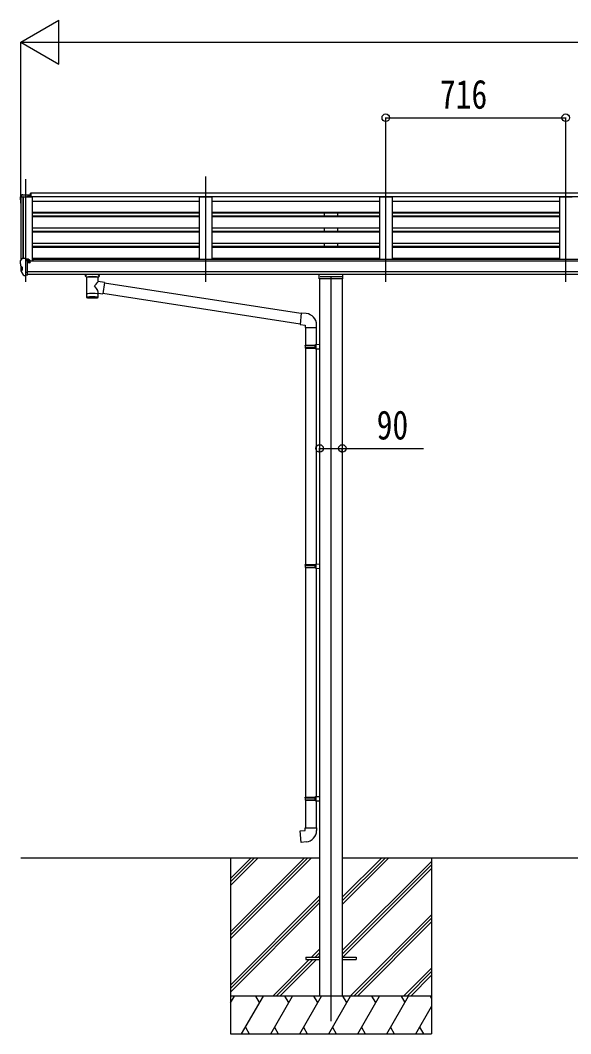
# Model space of a CAD drawing. Units: millimetres, scale not verified. Extents: x -14718 to 14718, y -10395 to 10395.
# Drawn here: x -3503 to -1313, y -6038 to -2007 of the extents above; entities that cross this region are included whole.
import ezdxf
from ezdxf.enums import TextEntityAlignment as Align

# ---------------------------------------------------------------- set-up
doc = ezdxf.new("R2010")
doc.units = ezdxf.units.MM
doc.header["$LTSCALE"] = 50
for name, color, linetype in [('0-3_YKK_12', 2, 'Continuous'), ('0-4_YKK_13', 4, 'Continuous'), ('0-5_YKK_A1', 4, 'Continuous'), ('0-6_YKK_D', 6, 'Continuous')]:
    doc.layers.add(name, color=color, linetype=linetype)
doc.styles.add('ＭＳ ゴシック', font='')
doc.styles.get('ＭＳ ゴシック').set_extended_font_data('MS Gothic')

msp = doc.modelspace()

# ---------------------------------------------------------------- linework, layer by layer
at = {"layer": '0-3_YKK_12'}
for p, q in [((-3481.43, -3047), (-3481.43, -2639.67)), ((-2765.43, -3047), (-2765.43, -2628.97)), ((-2049.43, -3047), (-2049.43, -2628.97)), ((-1333.43, -3047), (-1333.43, -2628.97)), ((-2267.43, -3024.7), (-2267.43, -5987.5))]:
    msp.add_line(p, q, dxfattribs=at)
at = {"layer": '0-4_YKK_13'}
for p, q in [((-3464.43, -2694.7), (-3464.43, -2709.14)), ((-3464.43, -2694.7), (-3461.93, -2694.7)), ((-3463.43, -2694.7), (-3463.43, -2709.14)), ((-3503.43, -2710.44), (-3503.43, -2711.07)), ((-3496.52, -2701.64), (-3500.59, -2707.44)), ((-3493.43, -2701.07), (-3495.76, -2701.21)), ((-3493.43, -2701.07), (-3474.93, -2701.07)), ((-3481.43, -2709.14), (-3481.43, -2701.07)), ((-3474.93, -2701.07), (-3464.93, -2701.16)), ((-3474.93, -2709.14), (-3474.93, -2706.25)), ((-3464.93, -2706.25), (-3474.93, -2706.25)), ((-3464.93, -2706.25), (-3464.93, -2701.16)), ((-3503.43, -2964.46), (-3503.43, -2965.09)), ((-3501.94, -2982.42), (-3495.72, -2988.64)), ((-3496.52, -2955.66), (-3500.59, -2961.47)), ((-3481.43, -3023.59), (-3481.43, -2955.09)), ((-3479.93, -2956.01), (-3481.43, -2956.01)), ((-3474.93, -2964.83), (-3481.43, -2964.43)), ((-3479.93, -2956.01), (-3479.93, -2962.18)), ((-3470.25, -2957.51), (-3479.93, -2956.79)), ((-3479.93, -2959.78), (-3465.93, -2959.84)), ((-3470.46, -2970.01), (-3469.93, -2970.01)), ((-3469.93, -2970.01), (-3469.63, -2970.01)), ((-3469.43, -2959.82), (-3469.43, -2957.92)), ((-3464.93, -2960.94), (-3464.93, -2965.27)), ((-3499.2, -3004.9), (-3499.2, -2985.16)), ((-3489.05, -3021.78), (-3498.8, -3006.4)), ((-3495.43, -2989.34), (-3495.43, -3000.91)), ((-3481.43, -3021.39), (-3480.93, -3021.39)), ((-3480.93, -3021.39), (-3480.43, -3020.39)), ((-3474.93, -3020.39), (-3480.43, -3020.39)), ((-3243.41, -3024.41), (-3243.41, -3018.29)), ((-3189.41, -3024.41), (-3189.41, -3018.29)), ((-3482.93, -3023.5), (-3486.64, -3023.27)), ((-3482.93, -3023.5), (-3481.43, -3023.59)), ((-3239.31, -3028.91), (-3239.33, -3109.2)), ((-3193.51, -3046.48), (-3193.51, -3028.9)), ((-3168.29, -3050.39), (-3193.51, -3046.48)), ((-3168.29, -3050.39), (-3175.31, -3095.65)), ((-2386.71, -3173.71), (-3168.62, -3052.4)), ((-2310.93, -3025.97), (-2223.93, -3025.97)), ((-3193.5, -3109.2), (-3193.51, -3092.57)), ((-3193.51, -3092.82), (-3175.31, -3095.65)), ((-2390.38, -3215.64), (-3175.06, -3093.91)), ((-2365.7, -3173.52), (-2386.54, -3171.7)), ((-2324.62, -3229.27), (-2324.62, -3218.35)), ((-2370.62, -3229.27), (-2324.62, -3229.27)), ((-2368.62, -3229.27), (-2368.62, -3298.75)), ((-2326.62, -3229.27), (-2326.62, -3296.19)), ((-2370.62, -3300.75), (-2369.62, -3298.75)), ((-2370.62, -3300.75), (-2326.62, -3300.75)), ((-2370.62, -3300.75), (-2370.62, -3308.75)), ((-2369.62, -3298.75), (-2326.62, -3298.75)), ((-2331.1, -3300.75), (-2331.53, -3298.75)), ((-2328.62, -3296.25), (-2312.62, -3295.78)), ((-2328.62, -3298.25), (-2328.62, -3296.25)), ((-2328.62, -3298.25), (-2326.62, -3298.25)), ((-2312.62, -3295.78), (-2312.62, -3313.72)), ((-2370.62, -3308.75), (-2326.62, -3308.75)), ((-2370.62, -3308.75), (-2369.62, -3310.75)), ((-2369.62, -3310.75), (-2326.62, -3310.75)), ((-2368.62, -3310.75), (-2368.62, -4172.06)), ((-2328.62, -3313.25), (-2328.62, -3311.25)), ((-2328.62, -3313.25), (-2312.62, -3313.72)), ((-2326.62, -3313.31), (-2326.62, -4169.5)), ((-2370.62, -4174.06), (-2369.62, -4172.06)), ((-2370.62, -4174.06), (-2326.62, -4174.06)), ((-2370.62, -4174.06), (-2370.62, -4182.06)), ((-2370.62, -4182.06), (-2326.62, -4182.06)), ((-2370.62, -4182.06), (-2369.62, -4184.06)), ((-2369.62, -4172.06), (-2326.62, -4172.06)), ((-2369.62, -4184.06), (-2326.62, -4184.06)), ((-2368.62, -4184.06), (-2368.62, -5096.79)), ((-2331.1, -4174.06), (-2331.53, -4172.06)), ((-2328.62, -4169.56), (-2312.62, -4169.09)), ((-2328.62, -4171.56), (-2328.62, -4169.56)), ((-2328.62, -4171.56), (-2326.62, -4171.56)), ((-2328.62, -4186.56), (-2328.62, -4184.56)), ((-2328.62, -4186.56), (-2312.62, -4187.03)), ((-2326.62, -4186.62), (-2326.62, -5094.23)), ((-2312.62, -4169.09), (-2312.62, -4187.03)), ((-2370.62, -5098.79), (-2369.62, -5096.79)), ((-2370.62, -5098.79), (-2326.62, -5098.79)), ((-2370.62, -5098.79), (-2370.62, -5106.79)), ((-2370.62, -5106.79), (-2326.62, -5106.79)), ((-2370.62, -5106.79), (-2369.62, -5108.79)), ((-2369.62, -5096.79), (-2326.62, -5096.79)), ((-2369.62, -5108.79), (-2326.62, -5108.79)), ((-2368.62, -5108.79), (-2368.62, -5218.79)), ((-2331.1, -5098.79), (-2331.53, -5096.79)), ((-2328.62, -5094.29), (-2312.62, -5093.82)), ((-2328.62, -5096.29), (-2328.62, -5094.29)), ((-2328.62, -5096.29), (-2326.62, -5096.29)), ((-2328.62, -5111.29), (-2328.62, -5109.29)), ((-2328.62, -5111.29), (-2312.62, -5111.76)), ((-2326.62, -5111.35), (-2326.62, -5218.79)), ((-2312.62, -5093.82), (-2312.62, -5111.76)), ((-2370.62, -5218.79), (-2324.62, -5218.79)), ((-2370.62, -5228.79), (-2370.62, -5218.79)), ((-2324.62, -5218.79), (-2324.62, -5229.71)), ((-2367.43, -5733), (-2367.43, -5742)), ((-2367.43, -5733), (-2312.63, -5733)), ((-2367.43, -5742), (-2312.63, -5742)), ((-2222.23, -5733), (-2167.43, -5733)), ((-2222.23, -5742), (-2167.43, -5742)), ((-2167.43, -5733), (-2167.43, -5742))]:
    msp.add_line(p, q, dxfattribs=at)
for points in [[(-3481.43, -2955.09), (-3493.43, -2955.09), (-3495.76, -2955.24)], [(-3474.93, -3020.39), (-3474.93, -2962.18), (-3479.93, -2962.18)], [(-3470.25, -2957.51), (-3470.09, -2957.53), (-3469.93, -2957.56), (-3469.79, -2957.6), (-3469.66, -2957.65), (-3469.56, -2957.71), (-3469.49, -2957.78), (-3469.44, -2957.85), (-3469.43, -2957.92)], [(-3469.63, -2968.82), (-3469.63, -2970.01), (-3464.93, -2970.01)], [(-3464.93, -2968.39), (-3464.93, -2970.01), (-3464.46, -2970.01)], [(-3481.43, -3009.7), (-3478.27, -3009.3), (-3474.93, -3008.87)], [(-3243.37, -3024.46), (-3243.4, -3024.11), (-3243.15, -3023.15), (-3242.63, -3022.27), (-3241.83, -3021.43), (-3240.71, -3020.63), (-3239.31, -3019.91)], [(-3193.51, -3019.92), (-3193.28, -3020.01), (-3191.92, -3020.75), (-3190.81, -3021.6), (-3190.05, -3022.46), (-3189.59, -3023.36), (-3189.42, -3024.25)], [(-2220.93, -3018.29), (-2220.93, -3035.22), (-2313.93, -3035.22), (-2313.93, -3018.29)], [(-3243.37, -3024.35), (-3243.4, -3024.71), (-3243.15, -3025.66), (-3242.63, -3026.55), (-3241.83, -3027.39), (-3240.71, -3028.18), (-3239.31, -3028.91)], [(-3193.51, -3028.9), (-3193.28, -3028.8), (-3191.92, -3028.07), (-3190.81, -3027.22), (-3190.05, -3026.35), (-3189.59, -3025.46), (-3189.42, -3024.57)], [(-2386.54, -3171.7), (-2390.55, -3217.52), (-2370.62, -3219.27), (-2370.62, -3229.27)], [(-2331.1, -3300.75), (-2331.1, -3308.75), (-2331.53, -3310.75)], [(-2328.62, -3311.25), (-2326.62, -3311.25), (-2326.62, -3298.25)], [(-2331.1, -4174.06), (-2331.1, -4182.06), (-2331.53, -4184.06)], [(-2328.62, -4184.56), (-2326.62, -4184.56), (-2326.62, -4171.56)], [(-2331.1, -5098.79), (-2331.1, -5106.79), (-2331.53, -5108.79)], [(-2328.62, -5109.29), (-2326.62, -5109.29), (-2326.62, -5096.29)], [(-2365.7, -5274.53), (-2386.54, -5276.36), (-2390.55, -5230.53), (-2370.62, -5228.79)]]:
    msp.add_lwpolyline(points, dxfattribs=at)
for centre, radius, start, end in [((-3500.43, -2710.44), 3, 93, 180), ((-3301.43, -2711.07), 202, 180, 188.08549), ((-3495.7, -2702.21), 1, 93.5, 145), ((-3500.43, -2964.46), 3, 93, 180), ((-3310.94, -2965.09), 192.49, 180.0008, 184.60315), ((-3499.82, -2980.3), 3, 184.60315, 225), ((-3495.7, -2956.23), 1, 93.5, 145), ((-3467.43, -2970.01), 2.5, 151.64236, 180), ((-3467.43, -2970.01), 2.5, 0, 151.64236), ((-3496.2, -3004.9), 3, 93.29058, 210), ((-3496.43, -3000.91), 1, 273.29058, 0), ((-3496.43, -2989.34), 1, 0, 45), ((-3486.45, -3020.28), 3, 210, 266.5), ((-3226.34, -3069.62), 51.38, 92.46126, 104.61963), ((-3206.46, -3069.62), 51.38, 75.38037, 87.53874), ((-2369.62, -3218.35), 45, 0, 85), ((-2369.62, -5229.71), 45, 275, 0)]:
    msp.add_arc(centre, radius, start, end, dxfattribs=at)
for centre, major_axis, ratio, start_param, end_param in [((-3465.93, -2960.94), (-0.02, 1.1), 0.906239, 4.6917496, 6.2625459), ((-3216.41, -3030.1), (-22.91, -0.42), 0.072511, 4.711586, 6.2823824), ((-3216.39, -3028.47), (-22.91, -0.42), 0.072511, 4.711586, 6.2823824), ((-3216.44, -3028.48), (22.92, -0.42), 0.07247, 0.0008089, 1.5716053), ((-3216.44, -3030.1), (22.92, -0.42), 0.07247, 0.0008089, 1.5716053), ((-3213.86, -3068.68), (20.32, 22.25), 0.045535, 4.9756507, 6.2441899), ((-3205.41, -3024.41), (16, 0), 0.361356, 0, 0.0194874), ((-3205.41, -3024.41), (16, 0), 0.361356, 6.2636979, 6.2831853), ((-3216.41, -3096.76), (22.91, 0), 0.122865, 6.2831853, 9.424778), ((-3216.41, -3066.03), (-22.81, 26.62), 0.234429, 3.1563334, 4.5976381), ((-3216.41, -3109.2), (22.92, 0), 0.101955, 6.2829723, 9.4248207), ((-3216.41, -3109.2), (22.92, 0), 0.101955, 3.1415499, 6.2833984)]:
    msp.add_ellipse(centre, major_axis=major_axis, ratio=ratio, start_param=start_param, end_param=end_param, dxfattribs=at)
at = {"layer": '0-5_YKK_A1'}
for p, q in [((-3501.42, -2710.45), (-3501.43, -2961.64)), ((-3500.48, -2709.57), (-3492.65, -2709.16)), ((-3492.43, -2709.23), (-3492.43, -2955.09)), ((-3492.35, -2709.35), (-3491.73, -2710.97)), ((2227.07, -2709.14), (-3461.93, -2709.14)), ((-3456.43, -2709.14), (-3456.43, -2965.27)), ((-3456.43, -2726.43), (-2790.43, -2726.43)), ((-2790.43, -2958.57), (-2790.43, -2709.14)), ((-2790.43, -2709.14), (-2740.43, -2709.14)), ((-2740.43, -2958.57), (-2740.43, -2709.14)), ((-2740.43, -2726.43), (-2074.43, -2726.43)), ((-2074.43, -2709.14), (-2074.43, -2958.57)), ((-2074.43, -2709.14), (-2024.43, -2709.14)), ((-2024.43, -2709.14), (-2024.43, -2958.57)), ((-2024.43, -2726.43), (-1358.43, -2726.43)), ((-1358.43, -2709.14), (-1358.43, -2958.57)), ((-1358.43, -2709.14), (-1308.43, -2709.14)), ((-3456.43, -2769.96), (-2790.43, -2769.96)), ((-3456.43, -2771.04), (-2790.43, -2771.04)), ((-3456.43, -2772.33), (-2790.43, -2772.33)), ((-2740.43, -2769.96), (-2074.43, -2769.96)), ((-2740.43, -2771.04), (-2074.43, -2771.04)), ((-2740.43, -2772.33), (-2074.43, -2772.33)), ((-2294.93, -2772.33), (-2294.93, -2784.84)), ((-2239.93, -2784.84), (-2239.93, -2772.33)), ((-2024.43, -2769.96), (-1358.43, -2769.96)), ((-2024.43, -2771.04), (-1358.43, -2771.04)), ((-2024.43, -2772.33), (-1358.43, -2772.33)), ((-3456.43, -2784.84), (-2790.43, -2784.84)), ((-3456.43, -2787.87), (-2790.43, -2787.87)), ((-2740.43, -2784.84), (-2074.43, -2784.84)), ((-2740.43, -2787.87), (-2074.43, -2787.87)), ((-2024.43, -2784.84), (-1358.43, -2784.84)), ((-2024.43, -2787.87), (-1358.43, -2787.87)), ((-3456.43, -2832.53), (-2790.43, -2832.53)), ((-3456.43, -2845.38), (-2790.43, -2845.38)), ((-3456.43, -2848.42), (-2790.43, -2848.42)), ((-2740.43, -2832.53), (-2074.43, -2832.53)), ((-2740.43, -2845.38), (-2074.43, -2845.38)), ((-2740.43, -2848.42), (-2074.43, -2848.42)), ((-2294.93, -2832.53), (-2294.93, -2845.38)), ((-2239.93, -2845.38), (-2239.93, -2832.53)), ((-2024.43, -2832.53), (-1358.43, -2832.53)), ((-2024.43, -2845.38), (-1358.43, -2845.38)), ((-2024.43, -2848.42), (-1358.43, -2848.42)), ((-3456.43, -2893.08), (-2790.43, -2893.08)), ((-2740.43, -2893.08), (-2074.43, -2893.08)), ((-2294.93, -2893.08), (-2294.93, -2905.93)), ((-2239.93, -2905.93), (-2239.93, -2893.08)), ((-2024.43, -2893.08), (-1358.43, -2893.08)), ((-3456.43, -2905.93), (-2790.43, -2905.93)), ((-3456.43, -2908.97), (-2790.43, -2908.97)), ((-2740.43, -2905.93), (-2074.43, -2905.93)), ((-2740.43, -2908.97), (-2074.43, -2908.97)), ((-2024.43, -2905.93), (-1358.43, -2905.93)), ((-2024.43, -2908.97), (-1358.43, -2908.97)), ((2240.07, -2965.27), (-3474.93, -2965.27)), ((-3456.43, -2953.62), (-2790.43, -2953.62)), ((-3451.43, -2965.27), (-3451.43, -2958.57)), ((2216.57, -2958.57), (-3451.43, -2958.57)), ((-2740.43, -2953.62), (-2074.43, -2953.62)), ((-2294.93, -2953.62), (-2294.93, -2958.57)), ((-2239.93, -2958.57), (-2239.93, -2953.62)), ((-2024.43, -2953.62), (-1358.43, -2953.62)), ((-3474.93, -3006.5), (2240.07, -3006.5)), ((2240.07, -3018.35), (-3474.93, -3018.27)), ((-2312.63, -3018.27), (-2312.63, -3018.29)), ((-2312.59, -3018.29), (-2312.59, -3018.29)), ((-2222.23, -3018.27), (-2222.23, -3018.29)), ((-2222.19, -3018.29), (-2222.19, -3018.29)), ((-2312.63, -3035.22), (-2312.63, -5887.5)), ((-2222.23, -3035.22), (-2222.23, -5887.5)), ((-3501.43, -5337.5), (-2312.63, -5337.5)), ((-2667.43, -5337.5), (-2667.43, -6037.5)), ((-2667.43, -5631.68), (-2373.25, -5337.5)), ((-2667.43, -5645.82), (-2359.11, -5337.5)), ((-2667.43, -5659.96), (-2344.97, -5337.5)), ((-2667.43, -5447.83), (-2557.1, -5337.5)), ((-2667.43, -5433.69), (-2571.24, -5337.5)), ((-2667.43, -5419.55), (-2585.38, -5337.5)), ((-2222.23, -5337.5), (987.37, -5337.5)), ((-2222.23, -5523.13), (-2036.6, -5337.5)), ((-2222.23, -5508.99), (-2050.74, -5337.5)), ((-2222.23, -5494.85), (-2064.88, -5337.5)), ((-2222.23, -5706.98), (-1867.43, -5352.18)), ((-1867.43, -5337.5), (-1867.43, -6037.5)), ((-2222.23, -5721.12), (-1867.43, -5366.32)), ((-2219.97, -5733), (-1867.43, -5380.46)), ((-2667.43, -5843.81), (-2312.63, -5489.01)), ((-2667.43, -5857.95), (-2312.63, -5503.15)), ((-2667.43, -5872.09), (-2312.63, -5517.29)), ((-2190.62, -5887.5), (-1867.43, -5564.31)), ((-2176.48, -5887.5), (-1867.43, -5578.45)), ((-2162.34, -5887.5), (-1867.43, -5592.59)), ((-2344.49, -5733), (-2312.63, -5701.14)), ((-2330.35, -5733), (-2312.63, -5715.28)), ((-2498.99, -5887.5), (-2353.49, -5742)), ((-2484.85, -5887.5), (-2339.35, -5742)), ((-2470.7, -5887.5), (-2325.2, -5742)), ((-2316.2, -5733), (-2312.63, -5729.43)), ((-1978.49, -5887.5), (-1867.43, -5776.44)), ((-1964.35, -5887.5), (-1867.43, -5790.58)), ((-1950.2, -5887.5), (-1867.43, -5804.73)), ((-1867.43, -5887.5), (-2667.43, -5887.5)), ((-2667.43, -5915), (-2651.55, -5887.5)), ((-2622.68, -6037.5), (-2536.08, -5887.5)), ((-2551.08, -5913.48), (-2566.08, -5887.5)), ((-2507.21, -6037.5), (-2420.61, -5887.5)), ((-2435.61, -5913.48), (-2450.61, -5887.5)), ((-2391.74, -6037.5), (-2305.14, -5887.5)), ((-2320.14, -5913.48), (-2335.14, -5887.5)), ((-2276.27, -6037.5), (-2189.67, -5887.5)), ((-2204.67, -5913.48), (-2219.67, -5887.5)), ((-2160.8, -6037.5), (-2074.2, -5887.5)), ((-2089.2, -5913.48), (-2104.2, -5887.5)), ((-2045.33, -6037.5), (-1958.73, -5887.5)), ((-1988.73, -5887.5), (-1973.73, -5913.48)), ((-1873.26, -5887.5), (-1867.43, -5897.6)), ((-1929.86, -6037.5), (-1867.43, -5929.36)), ((-2667.43, -6037.5), (-1867.43, -6037.5)), ((-2607.69, -6011.52), (-2592.69, -6037.5)), ((-2492.22, -6011.52), (-2477.22, -6037.5)), ((-2376.74, -6011.52), (-2361.74, -6037.5)), ((-2261.27, -6011.52), (-2246.28, -6037.5)), ((-2145.8, -6011.52), (-2130.81, -6037.5)), ((-2030.33, -6011.52), (-2015.34, -6037.5)), ((-1914.87, -6011.52), (-1899.87, -6037.5))]:
    msp.add_line(p, q, dxfattribs=at)
for points in [[(2227.07, -2694.7), (-3461.93, -2694.7), (-3461.93, -2709.14)], [(-3491.73, -2955.09), (-3491.73, -2709.14), (-3456.43, -2709.14)]]:
    msp.add_lwpolyline(points, dxfattribs=at)
msp.add_circle((-3467.46, -2970.01), 3, dxfattribs=at)
for centre, radius, start, end in [((-3500.43, -2710.57), 1, 93, 173.32986), ((-3492.63, -2709.46), 0.301, 21.06327, 92.86679)]:
    msp.add_arc(centre, radius, start, end, dxfattribs=at)
at = {"layer": '0-6_YKK_D'}
for p, q in [((-3501.43, -2094.69), (-3349.88, -2007.19)), ((-3349.88, -2182.19), (-3349.88, -2007.19)), ((-3501.43, -2729.42), (-3501.43, -2093.69)), ((-3501.43, -2094.69), (-3349.88, -2182.19)), ((-3501.43, -2094.69), (-3198.32, -2094.69)), ((-3326.43, -2094.69), (2091.57, -2094.69)), ((-2049.43, -2675.41), (-2049.43, -2393.69)), ((-2049.43, -2394.69), (-1333.43, -2394.69)), ((-1333.43, -2675.41), (-1333.43, -2393.69)), ((-2312.63, -3726.72), (-2312.63, -3708.91)), ((-2222.23, -3727.59), (-2222.23, -3708.91))]:
    msp.add_line(p, q, dxfattribs=at)
msp.add_lwpolyline([(-2312.63, -3709.91), (-2222.23, -3709.91), (-1899.83, -3709.91)], dxfattribs=at)
for centre in [(-2049.43, -2394.69), (-1333.43, -2394.69), (-2312.63, -3709.91), (-2222.23, -3709.91)]:
    msp.add_circle(centre, 14.88, dxfattribs=at)

# ---------------------------------------------------------------- texts
at = {"layer": '0-6_YKK_D', "style": 'ＭＳ ゴシック', "width": 0.8}
for s, p in [('716', (-1834.23, -2393.69)), ('90', (-2085.63, -3708.91))]:
    msp.add_text(s, height=115.5, dxfattribs=at).set_placement(p, align=Align.BOTTOM_LEFT)

doc.saveas('drawing.dxf')
